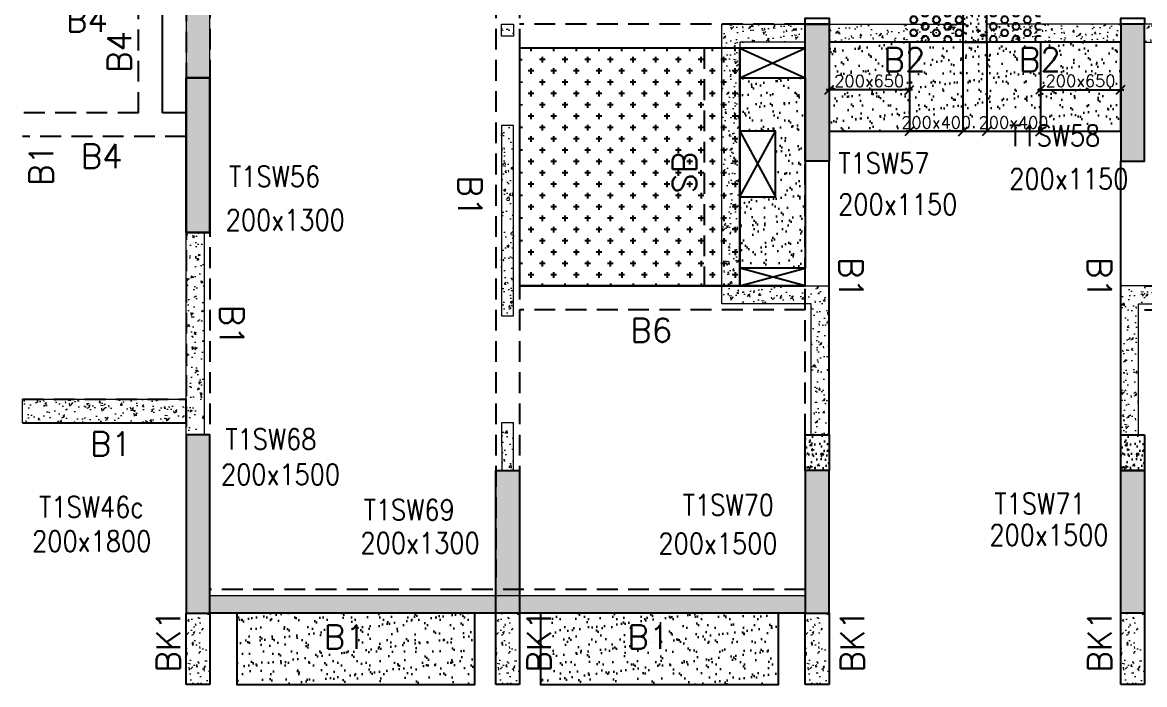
# Model space of a CAD drawing. Header units: millimetres. Extents: x 1078357 to 2594950, y -4969473 to -4636555.
# Drawn here: x 1829556 to 1838981, y -4664238 to -4658673 of the extents above; entities that cross this region are included whole.
import ezdxf

# ---------------------------------------------------------------- set-up
doc = ezdxf.new("R2010")
doc.units = ezdxf.units.MM
doc.header["$PDMODE"] = 35
for name, pattern in [('CONTINOUS', [0]), ('HIDDEN', [0.375, 0.25, -0.125]), ('New Retail block$0$CONTINOUS', [0])]:
    doc.linetypes.add(name, pattern=pattern)
doc.layers.get('0').update_dxf_attribs({"lineweight": 0})
doc.layers.get('Defpoints').update_dxf_attribs({"lineweight": 0})
for name, color, linetype, lineweight in [('A-_ANOTDIMA_D-', 6, 'Continuous', 13), ('COL. NO.', 30, 'Continuous', 25), ('COL. SIZE', 7, 'Continuous', 25), ('DIM', 9, 'Continuous', 25), ('HATCH', 8, 'Continuous', 30), ('RCC UPSTAND', 43, 'Continuous', 30), ('S-NON STR RCC WALL', 8, 'Continuous', 0)]:
    doc.layers.add(name, color=color, linetype=linetype, lineweight=lineweight)
for name, color, linetype in [('B-200x300', 212, 'HIDDEN'), ('B-200x325', 201, 'HIDDEN'), ('B-200x400', 44, 'HIDDEN'), ('B-200x650', 241, 'HIDDEN'), ('B-300xSLAB THK.', 151, 'Continuous'), ('BK1-200x650', 241, 'HIDDEN'), ('DC BEAM NO.', 7, 'Continuous'), ('DROP SLAB', 8, 'Continuous'), ('NON STR. RCC WALL', 6, 'Continuous'), ('S-COLUMN_SHEAR WALL', 1, 'Continuous'), ('S-PROJECTION', 54, 'New Retail block$0$CONTINOUS'), ('SLAB FOLD', 8, 'Continuous')]:
    doc.layers.add(name, color=color, linetype=linetype)
doc.styles.add('Roman', font='romans')
doc.styles.add('ROMANS', font='romans.shx', dxfattribs={"width": 0.85})
doc.dimstyles.new('HARESH', dxfattribs={"dimtxt": 150, "dimasz": 75, "dimexe": 0, "dimexo": 0, "dimgap": 25, "dimtad": 1, "dimdec": 0, "dimdsep": 46, "dimtxsty": 'Roman', "dimblk": 'OBLIQUE', "dimcen": 225, "dimdle": 25, "dimclrd": 2, "dimclre": 2, "dimclrt": 7, "dimadec": 8, "dimazin": 1, "dimtfac": 1, "dimtdec": 0, "dimtmove": 0, "dimatfit": 0, "dimfxl": 1, "dimlwd": -1, "dimlwe": -1, "dimarcsym": 0})
pattern_1 = [(230, (2968367.7, -9472657.65), (-182.184669, 15.9390855), [19.05, -209.55]), (175, (2968367.7, -9472657.65), (35.2434214, -191.056845), [15.24, -167.640584]), (280.4514447, (2968352.53, -9472656.32), (-146.941247, -175.117752), [16.190009, -178.0902446]), (226.1842, (2968367.7, -9472708.45), (-271.079041, 42.042328), [28.575, -314.325]), (276.6355576, (2968345.12, -9472704.94), (-237.404134, -247.426125), [24.285023, -267.135608]), (171.184151, (2968367.7, -9472708.45), (-237.404134, -247.426125), [22.859967, -251.459732]), (201, (2968342.3, -9472695.75), (-151.6143913, 102.265198), [19.05, -209.55]), (146, (2968342.3, -9472695.75), (-61.802028, -184.187966), [15.24, -167.64]), (251.451445, (2968329.67, -9472687.22), (-213.416419, -81.922769), [16.190009, -178.0899376]), (217.5, (2968367.71, -9472657.646), (-3.08860325, -84.5550389), [0, -165.608, 0, -170.18, 0, -168.275]), (187.5, (2968367.71, -9472657.65), (-66.8196625, -100.1805748), [0, -97.028, 0, -161.798, 0, -64.135]), (147.5, (2968424.35, -9472657.646), (-135.5905952, 5.728744), [0, -63.5, 0, -198.12, 0, -262.89]), (137.5, (2968449.75, -9472657.65), (-148.1291814, -25.426491), [0, -82.55, 0, -131.572, 0, -186.69])]
pattern_2 = [(50, (-4526714.12, 23254837.94), (182.184669, -15.9390855), [19.05, -209.55]), (355, (-4526714.12, 23254837.94), (-35.2434214, 191.0568452), [15.24, -167.6405842]), (100.4514447, (-4526698.94, 23254836.6), (146.9412471, 175.1177519), [16.1900088, -178.0902446]), (46.1842, (-4526714.12, 23254888.74), (271.0790409, -42.042328), [28.575, -314.325]), (96.6355576, (-4526691.53, 23254885.23), (237.404134, 247.4261246), [24.2850231, -267.1356082]), (351.1841512, (-4526714.12, 23254888.74), (237.404134, 247.4261246), [22.859967, -251.459732]), (21, (-4526688.72, 23254876.04), (151.6143913, -102.2651982), [19.05, -209.55]), (326, (-4526688.72, 23254876.04), (61.8020283, 184.1879661), [15.24, -167.64]), (71.451445, (-4526676.08, 23254867.51), (213.4164193, 81.9227689), [16.1900088, -178.0899376]), (37.5, (-4526714.12, 23254837.935), (3.08860325, 84.55503887), [0, -165.608, 0, -170.18, 0, -168.275]), (7.5, (-4526714.12, 23254837.935), (66.8196625, 100.18057482), [0, -97.028, 0, -161.798, 0, -64.135]), (327.5, (-4526770.76, 23254837.935), (135.59059517, -5.728744), [0, -63.5, 0, -198.12, 0, -262.89]), (317.5, (-4526796.16, 23254837.94), (148.1291814, 25.42649103), [0, -82.55, 0, -131.572, 0, -186.69])]
pattern_3 = [(180, (718156.575, 218286.41), (-7e-15, -54.99261315), [31.75, -63.5]), (300, (718156.575, 218286.41), (47.625, 27.4963066), [31.75, -63.5]), (240, (718124.825, 218286.41), (47.625, -27.4963066), [31.75, -63.5])]

# ---------------------------------------------------------------- blocks, each defined once
blk = doc.blocks.new('_Oblique')
at = {"color": 0, "linetype": 'ByBlock', "lineweight": -2}
blk.add_line((-0.5, -0.5), (0.5, 0.5), dxfattribs=at)
blk = doc.blocks.new('*D1436')
at = {"layer": 'Defpoints', "color": 0, "ltscale": 700, "transparency": 16777216}
for p in [(1837005.8, -4658837.8, 0), (1837455.9, -4658837.8, 0), (1837005.8, -4659587.8)]:
    blk.add_point(p, dxfattribs=at)
at = {"layer": 'DIM', "color": 2, "ltscale": 700, "transparency": 16777216}
for p, q in [((1837005.8, -4658837.8), (1837005.8, -4659587.8)), ((1837455.9, -4658837.8), (1837455.9, -4659587.8)), ((1837480.9, -4659587.8), (1836980.8, -4659587.8))]:
    blk.add_line(p, q, dxfattribs=at)
at = {"layer": 'DIM', "color": 2, "ltscale": 700, "transparency": 16777216, "xscale": 75, "yscale": 75, "zscale": 75, "rotation": 180}
blk.add_blockref('_Oblique', (1837005.8, -4659587.8), dxfattribs=at)
at = {"layer": 'DIM', "color": 2, "ltscale": 700, "transparency": 16777216, "xscale": 75, "yscale": 75, "zscale": 75}
blk.add_blockref('_Oblique', (1837455.9, -4659587.8), dxfattribs=at)
at = {"layer": 'DIM', "color": 7, "ltscale": 700, "transparency": 16777216, "insert": (1837230.8, -4659512.8), "char_height": 150, "attachment_point": 5, "style": 'Roman'}
blk.add_mtext('{\\H0.666667x;200x400}', dxfattribs=at)
blk = doc.blocks.new('*D1437')
at = {"layer": 'Defpoints', "color": 0, "ltscale": 700, "transparency": 16777216}
for p in [(1836331.1, -4658837.8, 0), (1837005.8, -4658837.8, 0), (1836331.1, -4659239.9)]:
    blk.add_point(p, dxfattribs=at)
at = {"layer": 'DIM', "color": 2, "ltscale": 700, "transparency": 16777216}
for p, q in [((1836331.1, -4658837.8), (1836331.1, -4659239.9)), ((1837005.8, -4658837.8), (1837005.8, -4659239.9)), ((1837030.8, -4659239.9), (1836306.1, -4659239.9))]:
    blk.add_line(p, q, dxfattribs=at)
at = {"layer": 'DIM', "color": 2, "ltscale": 700, "transparency": 16777216, "xscale": 75, "yscale": 75, "zscale": 75, "rotation": 180}
blk.add_blockref('_Oblique', (1836331.1, -4659239.9), dxfattribs=at)
at = {"layer": 'DIM', "color": 2, "ltscale": 700, "transparency": 16777216, "xscale": 75, "yscale": 75, "zscale": 75}
blk.add_blockref('_Oblique', (1837005.8, -4659239.9), dxfattribs=at)
at = {"layer": 'DIM', "color": 7, "ltscale": 700, "transparency": 16777216, "insert": (1836668.4, -4659164.9), "char_height": 150, "attachment_point": 5, "style": 'Roman'}
blk.add_mtext('{\\H0.666667x;200x650}', dxfattribs=at)
blk = doc.blocks.new('*D1438')
at = {"layer": 'Defpoints', "color": 0, "ltscale": 700, "transparency": 16777216}
for p in [(1837655.9, -4658837.8, 0), (1838106, -4658837.8, 0), (1838106, -4659587.8)]:
    blk.add_point(p, dxfattribs=at)
at = {"layer": 'DIM', "color": 2, "ltscale": 700, "transparency": 16777216}
for p, q in [((1837655.9, -4658837.8), (1837655.9, -4659587.8)), ((1838106, -4658837.8), (1838106, -4659587.8)), ((1837630.9, -4659587.8), (1838131, -4659587.8))]:
    blk.add_line(p, q, dxfattribs=at)
at = {"layer": 'DIM', "color": 2, "ltscale": 700, "transparency": 16777216, "xscale": 75, "yscale": 75, "zscale": 75, "rotation": 180}
blk.add_blockref('_Oblique', (1837655.9, -4659587.8), dxfattribs=at)
at = {"layer": 'DIM', "color": 2, "ltscale": 700, "transparency": 16777216, "xscale": 75, "yscale": 75, "zscale": 75}
blk.add_blockref('_Oblique', (1838106, -4659587.8), dxfattribs=at)
at = {"layer": 'DIM', "color": 7, "ltscale": 700, "transparency": 16777216, "insert": (1837881, -4659512.8), "char_height": 150, "attachment_point": 5, "style": 'Roman'}
blk.add_mtext('{\\H0.666667x;200x400}', dxfattribs=at)
blk = doc.blocks.new('*D1439')
at = {"layer": 'Defpoints', "color": 0, "ltscale": 700, "transparency": 16777216}
for p in [(1838106, -4658837.8, 0), (1838780.9, -4658837.8, 0), (1838780.9, -4659237.8)]:
    blk.add_point(p, dxfattribs=at)
at = {"layer": 'DIM', "color": 2, "ltscale": 700, "transparency": 16777216}
for p, q in [((1838106, -4658837.8), (1838106, -4659237.8)), ((1838780.9, -4658837.8), (1838780.9, -4659237.8)), ((1838081, -4659237.8), (1838805.9, -4659237.8))]:
    blk.add_line(p, q, dxfattribs=at)
at = {"layer": 'DIM', "color": 2, "ltscale": 700, "transparency": 16777216, "xscale": 75, "yscale": 75, "zscale": 75, "rotation": 180}
blk.add_blockref('_Oblique', (1838106, -4659237.8), dxfattribs=at)
at = {"layer": 'DIM', "color": 2, "ltscale": 700, "transparency": 16777216, "xscale": 75, "yscale": 75, "zscale": 75}
blk.add_blockref('_Oblique', (1838780.9, -4659237.8), dxfattribs=at)
at = {"layer": 'DIM', "color": 7, "ltscale": 700, "transparency": 16777216, "insert": (1838443.5, -4659162.8), "char_height": 150, "attachment_point": 5, "style": 'Roman'}
blk.add_mtext('{\\H0.666667x;200x650}', dxfattribs=at)
blk = doc.blocks.new('G$CD63B60BD')
at = {"layer": 'COL. NO.', "linetype": 'Continuous', "style": 'ROMANS', "width": 0.85}
for s, p in [('T1SW58', (25137.9, 3925.7, -320.4)), ('T1SW57', (23703.2, 3694.9, -320.4)), ('T1SW56', (18585.9, 3582.5, -320.4)), ('T1SW68', (18554.2, 1375.1, -320.4)), ('T1SW46c', (16990.9, 805.3, -320.4)), ('T1SW69', (19716.2, 780.8, -320.4)), ('T1SW70', (22397.1, 822.1, -320.4)), ('T1SW71', (25013.9, 832.4, -320.4))]:
    blk.add_text(s, height=175, dxfattribs=at).set_placement(p)
at = {"layer": 'COL. SIZE', "linetype": 'Continuous', "style": 'ROMANS', "width": 0.85}
for s, p in [('200x1150', (25138.5, 3562.5, -320.4)), ('200x1150', (23701.8, 3348.7, -320.4)), ('200x1300', (18557.4, 3217.6, -320.4)), ('200x1500', (18517.5, 1078.7, -320.4)), ('200x1800', (16931.8, 517.4, -320.4)), ('200x1300', (19689.6, 502, -320.4)), ('200x1500', (22191.9, 497.9, -320.4)), ('200x1500', (24971.8, 569.1, -320.4))]:
    blk.add_text(s, height=175, dxfattribs=at).set_placement(p)

msp = doc.modelspace()

# ---------------------------------------------------------------- hatches: boundary and pattern name
at = {"layer": 'DROP SLAB'}
h = msp.add_hatch(dxfattribs=at)
h.set_pattern_fill('CROSS', color=8, scale=15, angle=0.03079)
h.set_pattern_definition([(180.03079016, (-10229533.33, 46862122.13), (-95.19879988, -95.30117261), [47.625, -142.875]), (270.03079016, (-10229557.15, 46862145.93), (95.30117261, -95.19879988), [47.625, -142.875])])
h.paths.add_polyline_path([(1835581.1, -4658887.7), (1833731.1, -4658887.7), (1833731.1, -4660887.5), (1835581.1, -4660887.5)])
at = {"layer": 'HATCH'}
h = msp.add_hatch(dxfattribs=at)
h.set_pattern_fill('AR-SAND', color=8, scale=3, angle=179.97015)
h.set_pattern_definition([(37.47015413, (-3222001.53, 18707870.82), (-4.72361136, 146.8264517), [0, -115.824, 0, -129.54, 0, -123.825]), (7.4701541, (-3222001.53, 18707870.82), (134.9689868, 214.9772528), [0, -62.484, 0, -104.394, 0, -40.005]), (327.4701541, (-3222095.26, 18707870.86), (237.2979035, 0.3075449), [0, -38.1, 0, -137.16, 0, -179.07]), (317.4701541, (-3222095.26, 18707870.86), (229.1017424, 66.759465), [0, -19.05, 0, -89.916, 0, -102.87])])
h.paths.add_polyline_path([(1838781.4, -4658837.8), (1836331.4, -4658837.8), (1836331.1, -4659587.7), (1838781.1, -4659587.7)])
h = msp.add_hatch(dxfattribs=at)
h.set_pattern_fill('AR-SAND', color=8, scale=3, angle=179.97015)
h.set_pattern_definition([(37.47015413, (-3222001.62, 18707870.84), (-4.72361136, 146.8264517), [0, -115.824, 0, -129.54, 0, -123.825]), (7.4701541, (-3222001.62, 18707870.84), (134.9689868, 214.9772528), [0, -62.484, 0, -104.394, 0, -40.005]), (327.4701541, (-3222095.35, 18707870.89), (237.2979035, 0.3075449), [0, -38.1, 0, -137.16, 0, -179.07]), (317.4701541, (-3222095.35, 18707870.89), (229.1017424, 66.759465), [0, -19.05, 0, -89.916, 0, -102.87])])
h.paths.add_polyline_path([(1838781.3, -4658837.7), (1836331.3, -4658837.7), (1836331.4, -4659437.8), (1838781.3, -4659437.8)])
h = msp.add_hatch(dxfattribs=at)
h.set_pattern_fill('AR-SAND', color=8, scale=3, angle=359.97015)
h.set_pattern_definition([(37.47015413, (-4356212.72, 23615837.75), (-4.72361136, 146.8264517), [0, -115.824, 0, -129.54, 0, -123.825]), (7.4701541, (-4356212.72, 23615837.75), (134.9689868, 214.9772528), [0, -62.484, 0, -104.394, 0, -40.005]), (327.47015413, (-4356306.45, 23615837.8), (237.29790347, 0.3075449), [0, -38.1, 0, -137.16, 0, -179.07]), (317.4701541, (-4356306.45, 23615837.8), (229.1017424, 66.759465), [0, -19.05, 0, -89.916, 0, -102.87])])
h.paths.add_polyline_path([(1836130.6, -4660737.8), (1835580.6, -4660737.8), (1835580.6, -4660137.7), (1835880.5, -4660137.7), (1835880.5, -4659587.8), (1835580.6, -4659587.8), (1835580.6, -4659137.8), (1836130.5, -4659137.8)])
h = msp.add_hatch(dxfattribs=at)
h.set_pattern_fill('AR-SAND', color=8, scale=3, angle=179.97015)
h.set_pattern_definition([(37.47015413, (-3220676.62, 18707870.85), (-4.72361136, 146.8264517), [0, -115.824, 0, -129.54, 0, -123.825]), (7.4701541, (-3220676.62, 18707870.85), (134.9689868, 214.9772528), [0, -62.484, 0, -104.394, 0, -40.005]), (327.4701541, (-3220770.35, 18707870.9), (237.2979035, 0.3075449), [0, -38.1, 0, -137.16, 0, -179.07]), (317.4701541, (-3220770.35, 18707870.9), (229.1017424, 66.759465), [0, -19.05, 0, -89.916, 0, -102.87])])
h.paths.add_polyline_path([(1833356.4, -4663637.8), (1831356.4, -4663637.8), (1831356.4, -4664237.8), (1833356.4, -4664237.8)])
h = msp.add_hatch(dxfattribs=at)
h.set_pattern_fill('AR-SAND', color=8, scale=3, angle=179.97015)
h.set_pattern_definition([(37.47015413, (-3223226.62, 18707870.85), (-4.72361136, 146.8264517), [0, -115.824, 0, -129.54, 0, -123.825]), (7.4701541, (-3223226.62, 18707870.85), (134.9689868, 214.9772528), [0, -62.484, 0, -104.394, 0, -40.005]), (327.4701541, (-3223320.35, 18707870.9), (237.2979035, 0.3075449), [0, -38.1, 0, -137.16, 0, -179.07]), (317.4701541, (-3223320.35, 18707870.9), (229.1017424, 66.759465), [0, -19.05, 0, -89.916, 0, -102.87])])
h.paths.add_polyline_path([(1835906.4, -4663637.8), (1833906.4, -4663637.8), (1833906.4, -4664237.8), (1835906.4, -4664237.8)])
at = {"layer": 'RCC UPSTAND'}
h = msp.add_hatch(dxfattribs=at)
h.set_pattern_fill('AR-CONC', color=8, scale=20, angle=180)
h.set_pattern_definition([(230, (4374875.64, -7862687.78), (-143.4520365, 12.550427), [15, -165]), (175, (4374875.64, -7862687.78), (27.7502667, -150.438427), [12, -132]), (280.4514445, (4374863.69, -7862686.74), (-115.7017693, -137.887998), [12.7480384, -140.2284224]), (226.1842, (4374875.64, -7862727.78), (-213.448266, 33.103856), [22.5, -247.5]), (276.6356355, (4374857.86, -7862725.02), (-186.932389, -194.82372), [19.122068, -210.342752]), (171.184164, (4374875.64, -7862727.78), (-186.932389, -194.82372), [18, -198]), (201, (4374855.64, -7862717.78), (-119.3814104, 80.523778), [15, -165]), (146, (4374855.64, -7862717.78), (-48.6630664, -145.030009), [12, -132]), (251.4514447, (4374845.7, -7862711.07), (-168.0444753, -64.5062306), [12.748038, -140.2284224]), (217.5, (4374875.644, -7862687.78), (-2.43197106, -66.57877077), [0, -130.4, 0, -134, 0, -132.5]), (187.5, (4374875.644, -7862687.78), (-52.6139075, -78.8823424), [0, -76.4, 0, -127.4, 0, -50.5]), (147.5, (4374920.244, -7862687.78), (-106.7644872, 4.51097435), [0, -50, 0, -156, 0, -207]), (137.5, (4374940.24, -7862687.78), (-116.6372339, -20.0209965), [0, -65, 0, -103.6, 0, -147])])
h.paths.add_polyline_path([(1837456.1, -4658837.8), (1837656.1, -4658837.8), (1837656.1, -4656687.8), (1837456.1, -4656687.8)])
h = msp.add_hatch(dxfattribs=at)
h.set_pattern_fill('AR-CONC', color=8, scale=20, angle=90)
h.set_pattern_definition([(140, (-1371868.9, -7200882.26), (12.550427, 143.4520365), [15, -165]), (85, (-1371868.9, -7200882.26), (-150.438427, -27.7502667), [12, -132]), (190.4514445, (-1371867.86, -7200870.3), (-137.887998, 115.7017693), [12.7480384, -140.2284224]), (136.1842, (-1371908.9, -7200882.26), (33.103856, 213.448266), [22.5, -247.5]), (186.6356355, (-1371906.14, -7200864.47), (-194.82372, 186.932389), [19.122068, -210.342752]), (81.184164, (-1371908.9, -7200882.26), (-194.82372, 186.932389), [18, -198]), (111, (-1371898.9, -7200862.26), (80.523778, 119.3814104), [15, -165]), (56, (-1371898.9, -7200862.26), (-145.030009, 48.6630664), [12, -132]), (161.4514447, (-1371892.19, -7200852.31), (-64.5062306, 168.0444753), [12.748038, -140.2284224]), (127.5, (-1371868.903, -7200882.256), (-66.57877077, 2.43197106), [0, -130.4, 0, -134, 0, -132.5]), (97.5, (-1371868.9, -7200882.256), (-78.8823424, 52.6139075), [0, -76.4, 0, -127.4, 0, -50.5]), (57.5, (-1371868.9, -7200926.856), (4.51097435, 106.7644872), [0, -50, 0, -156, 0, -207]), (47.5, (-1371868.9, -7200946.86), (-20.0209965, 116.6372339), [0, -65, 0, -103.6, 0, -147])])
h.paths.add_polyline_path([(1836331.1, -4662137.7), (1836331.1, -4662437.7), (1836131.2, -4662437.7), (1836131.2, -4662137.7)])
h = msp.add_hatch(dxfattribs=at)
h.set_pattern_fill('AR-CONC', color=8, scale=20, angle=90)
h.set_pattern_definition([(140, (-1369218.99, -7200882.26), (12.550427, 143.4520365), [15, -165]), (85, (-1369218.99, -7200882.26), (-150.438427, -27.7502667), [12, -132]), (190.4514445, (-1369217.94, -7200870.3), (-137.887998, 115.7017693), [12.7480384, -140.2284224]), (136.1842, (-1369258.99, -7200882.26), (33.103856, 213.448266), [22.5, -247.5]), (186.6356355, (-1369256.23, -7200864.47), (-194.82372, 186.932389), [19.122068, -210.342752]), (81.184164, (-1369258.99, -7200882.26), (-194.82372, 186.932389), [18, -198]), (111, (-1369248.99, -7200862.26), (80.523778, 119.3814104), [15, -165]), (56, (-1369248.99, -7200862.26), (-145.030009, 48.6630664), [12, -132]), (161.4514447, (-1369242.28, -7200852.31), (-64.5062306, 168.0444753), [12.748038, -140.2284224]), (127.5, (-1369218.986, -7200882.255), (-66.57877077, 2.43197106), [0, -130.4, 0, -134, 0, -132.5]), (97.5, (-1369218.986, -7200882.255), (-78.8823424, 52.6139075), [0, -76.4, 0, -127.4, 0, -50.5]), (57.5, (-1369218.986, -7200926.855), (4.51097435, 106.7644872), [0, -50, 0, -156, 0, -207]), (47.5, (-1369218.99, -7200946.86), (-20.0209965, 116.6372339), [0, -65, 0, -103.6, 0, -147])])
h.paths.add_polyline_path([(1838981, -4662137.7), (1838981, -4662437.7), (1838781.1, -4662437.7), (1838781.1, -4662137.7)])
at = {"layer": 'S-COLUMN_SHEAR WALL', "lineweight": 25}
h = msp.add_hatch(color=1, dxfattribs=at)
h.dxf.hatch_style = 1
h.paths.add_polyline_path([(1836131.1, -4658687.8), (1836331.1, -4658687.8), (1836331.1, -4659837.8), (1836131.1, -4659837.8)])
at = {"layer": 'S-COLUMN_SHEAR WALL', "lineweight": 25, "extrusion": (1.00316e-06, -2.11765e-11, 1)}
h = msp.add_hatch(color=1, dxfattribs=at)
h.dxf.hatch_style = 1
h.paths.add_polyline_path([(1838981.1, -4658687.8), (1838781.1, -4658687.8), (1838781.1, -4659837.8), (1838981.1, -4659837.8)])
at = {"layer": 'S-COLUMN_SHEAR WALL', "lineweight": 25, "extrusion": (-1.00316e-06, -1.91639e-11, 1)}
h = msp.add_hatch(color=1, dxfattribs=at)
h.dxf.hatch_style = 1
h.paths.add_polyline_path([(1830931.1, -4659137.8), (1831131.1, -4659137.8), (1831131.1, -4660437.8), (1830931.1, -4660437.8)])
at = {"layer": 'S-COLUMN_SHEAR WALL', "lineweight": 25, "extrusion": (1.00316e-06, -2.11765e-11, 1)}
h = msp.add_hatch(color=1, dxfattribs=at)
h.dxf.hatch_style = 1
h.paths.add_polyline_path([(1831131.1, -4659137.8), (1830931.1, -4659137.8), (1830931.1, -4660437.8), (1831131.1, -4660437.8)])
at = {"layer": 'S-COLUMN_SHEAR WALL', "lineweight": 25}
h = msp.add_hatch(color=1, dxfattribs=at)
h.dxf.hatch_style = 1
h.paths.add_polyline_path([(1830931.1, -4663637.8), (1831131.1, -4663637.8), (1831131.1, -4662137.8), (1830931.1, -4662137.8)])
h = msp.add_hatch(color=1, dxfattribs=at)
h.dxf.hatch_style = 1
h.paths.add_polyline_path([(1833731.1, -4662437.8), (1833731.1, -4663637.8), (1833531.1, -4663637.8), (1833531.1, -4662437.8)])
h = msp.add_hatch(color=1, dxfattribs=at)
h.dxf.hatch_style = 1
h.paths.add_polyline_path([(1836331.1, -4662437.8), (1836331.1, -4663637.8), (1836131.1, -4663637.8), (1836131.1, -4662437.8)])
at = {"layer": 'S-COLUMN_SHEAR WALL', "lineweight": 25, "extrusion": (1.00316e-06, -2.11765e-11, 1)}
h = msp.add_hatch(color=1, dxfattribs=at)
h.dxf.hatch_style = 1
h.paths.add_polyline_path([(1838981.1, -4663637.8), (1838781.1, -4663637.8), (1838781.1, -4662437.8), (1838981.1, -4662437.8)])
at = {"layer": 'S-NON STR RCC WALL', "ltscale": 700}
h = msp.add_hatch(dxfattribs=at)
h.set_pattern_fill('AR-CONC', color=256)
h.set_pattern_definition(pattern_1)
h.paths.add_polyline_path([(1828056.4, -4656837.8), (1827256.4, -4656837.8), (1827256.4, -4656687.8), (1828056.4, -4656687.8)])
h.paths.add_polyline_path([(1826506.4, -4656687.8), (1826056.4, -4656687.8), (1826056.4, -4656837.8), (1826506.4, -4656837.8)])
h.paths.add_polyline_path([(1827706.3, -4657767.7), (1827856.4, -4657767.7), (1827856.4, -4656837.8), (1827706.3, -4656837.8)])
h.paths.add_polyline_path([(1826056.4, -4657917.8), (1827856.4, -4657917.8), (1827856.4, -4657767.8), (1826056.4, -4657767.8)])
h.paths.add_polyline_path([(1831131.4, -4656689.8), (1830931.4, -4656689.8), (1830931.4, -4659137.8), (1831131.4, -4659137.8)])
h.paths.add_polyline_path([(1829256.4, -4656687.8), (1829356.4, -4656687.8), (1829356.4, -4656837.8), (1829256.4, -4656837.8)])
h.paths.add_polyline_path([(1830606.4, -4656687.8), (1830931.4, -4656687.8), (1830931.4, -4656887.8), (1830606.4, -4656887.8)])
at = {"layer": 'S-NON STR RCC WALL'}
h = msp.add_hatch(dxfattribs=at)
h.set_pattern_fill('AR-CONC', color=256, angle=180)
h.set_pattern_definition([(50, (2930856.1, -9434825.9), (182.184669, -15.9390855), [19.05, -209.55]), (355, (2930856.1, -9434825.9), (-35.2434214, 191.056845), [15.24, -167.640584]), (100.4514447, (2930871.28, -9434827.23), (146.941247, 175.117752), [16.190009, -178.0902446]), (46.1842, (2930856.1, -9434775.1), (271.079041, -42.042328), [28.575, -314.325]), (96.6355576, (2930878.7, -9434778.6), (237.404134, 247.426125), [24.285023, -267.135608]), (351.184151, (2930856.1, -9434775.1), (237.404134, 247.426125), [22.859967, -251.459732]), (21, (2930881.5, -9434787.8), (151.6143913, -102.265198), [19.05, -209.55]), (326, (2930881.5, -9434787.8), (61.802028, 184.187966), [15.24, -167.64]), (71.451445, (2930894.14, -9434796.32), (213.416419, 81.922769), [16.190009, -178.0899376]), (37.5, (2930856.1, -9434825.9), (3.08860325, 84.5550389), [0, -165.608, 0, -170.18, 0, -168.275]), (7.5, (2930856.1, -9434825.9), (66.8196625, 100.1805748), [0, -97.028, 0, -161.798, 0, -64.135]), (327.5, (2930799.46, -9434825.9), (135.5905952, -5.728744), [0, -63.5, 0, -198.12, 0, -262.89]), (317.5, (2930774.06, -9434825.9), (148.1291814, 25.426491), [0, -82.55, 0, -131.572, 0, -186.69])])
h.paths.add_polyline_path([(1833581.3, -4658687.6), (1833681.3, -4658687.6), (1833681.3, -4658787.6), (1833581.3, -4658787.6)])
h = msp.add_hatch(dxfattribs=at)
h.set_pattern_fill('AR-CONC', color=256)
h.set_pattern_definition(pattern_2)
h.paths.add_polyline_path([(1835431.3, -4661037.8), (1835431.3, -4658687.8), (1836131.3, -4658687.8), (1836131.3, -4658837.8), (1835581.3, -4658837.8), (1835581.3, -4660887.8), (1836331.3, -4660887.8), (1836331.3, -4662137.7), (1836181.3, -4662137.7), (1836181.3, -4661037.8)])
h = msp.add_hatch(dxfattribs=at)
h.set_pattern_fill('AR-CONC', color=256)
h.set_pattern_definition(pattern_2)
h.paths.add_polyline_path([(1837456.3, -4658837.8), (1836331.3, -4658837.8), (1836331.3, -4658687.8), (1837456.3, -4658687.8)])
h = msp.add_hatch(dxfattribs=at)
h.set_pattern_fill('AR-CONC', color=256, angle=180)
h.set_pattern_definition(pattern_2)
h.paths.add_polyline_path([(1837656.4, -4658837.8), (1838781.4, -4658837.8), (1838781.4, -4658687.8), (1837656.4, -4658687.8)])
h = msp.add_hatch(dxfattribs=at)
h.set_pattern_fill('AR-CONC', color=256, angle=180)
h.set_pattern_definition(pattern_2)
h.paths.add_polyline_path([(1839681.4, -4661037.8), (1839681.4, -4658687.8), (1838981.4, -4658687.8), (1838981.4, -4658837.8), (1839531.4, -4658837.8), (1839531.4, -4660887.8), (1838781.4, -4660887.8), (1838781.4, -4662137.7), (1838931.4, -4662137.7), (1838931.4, -4661037.8)])
h = msp.add_hatch(dxfattribs=at)
h.set_pattern_fill('AR-CONC', color=256, angle=180)
h.set_pattern_definition([(50, (2930869.32, -9433461.23), (182.184669, -15.9390855), [19.05, -209.55]), (355, (2930869.32, -9433461.23), (-35.2434214, 191.056845), [15.24, -167.640584]), (100.4514447, (2930884.5, -9433462.56), (146.941247, 175.117752), [16.190009, -178.0902446]), (46.1842, (2930869.32, -9433410.43), (271.079041, -42.042328), [28.575, -314.325]), (96.6355576, (2930891.9, -9433413.94), (237.404134, 247.426125), [24.285023, -267.135608]), (351.184151, (2930869.32, -9433410.43), (237.404134, 247.426125), [22.859967, -251.459732]), (21, (2930894.72, -9433423.13), (151.6143913, -102.265198), [19.05, -209.55]), (326, (2930894.72, -9433423.13), (61.802028, 184.187966), [15.24, -167.64]), (71.451445, (2930907.35, -9433431.65), (213.416419, 81.922769), [16.190009, -178.0899376]), (37.5, (2930869.316, -9433461.23), (3.08860325, 84.5550389), [0, -165.608, 0, -170.18, 0, -168.275]), (7.5, (2930869.32, -9433461.23), (66.8196625, 100.1805748), [0, -97.028, 0, -161.798, 0, -64.135]), (327.5, (2930812.674, -9433461.23), (135.5905952, -5.728744), [0, -63.5, 0, -198.12, 0, -262.89]), (317.5, (2930787.27, -9433461.23), (148.1291814, 25.426491), [0, -82.55, 0, -131.572, 0, -186.69])])
h.paths.add_polyline_path([(1833581.3, -4661137.6), (1833681.3, -4661137.6), (1833681.3, -4659537.6), (1833581.3, -4659537.6)])
at = {"layer": 'S-NON STR RCC WALL', "ltscale": 700}
h = msp.add_hatch(dxfattribs=at)
h.set_pattern_fill('AR-CONC', color=256)
h.set_pattern_definition(pattern_1)
h.paths.add_polyline_path([(1830931.4, -4660437.8), (1831081.4, -4660437.8), (1831081.4, -4662137.7), (1830931.4, -4662137.7)])
at = {"layer": 'S-NON STR RCC WALL'}
h = msp.add_hatch(dxfattribs=at)
h.set_pattern_fill('AR-CONC', color=256)
h.set_pattern_definition([(50, (-6721163.55, 32621926.35), (182.184669, -15.93908554), [19.05, -209.55]), (355, (-6721163.55, 32621926.35), (-35.2434214, 191.0568452), [15.24, -167.6405842]), (100.4514447, (-6721148.37, 32621925.02), (146.9412471, 175.1177519), [16.1900088, -178.0902446]), (46.1842, (-6721163.55, 32621977.15), (271.0790409, -42.0423279), [28.575, -314.325]), (96.6355576, (-6721140.96, 32621973.64), (237.404134, 247.4261246), [24.2850231, -267.1356082]), (351.1841512, (-6721163.55, 32621977.15), (237.404134, 247.4261246), [22.859967, -251.459732]), (21, (-6721138.15, 32621964.45), (151.61439127, -102.2651982), [19.05, -209.55]), (326, (-6721138.15, 32621964.45), (61.80202835, 184.1879661), [15.24, -167.64]), (71.451445, (-6721125.52, 32621955.92), (213.4164193, 81.9227689), [16.1900088, -178.0899376]), (37.5, (-6721163.55, 32621926.345), (3.08860325, 84.55503887), [0, -165.608, 0, -170.18, 0, -168.275]), (7.5, (-6721163.55, 32621926.345), (66.8196625, 100.18057482), [0, -97.028, 0, -161.798, 0, -64.135]), (327.5, (-6721220.19, 32621926.345), (135.59059517, -5.72874399), [0, -63.5, 0, -198.12, 0, -262.89]), (317.5, (-6721245.59, 32621926.35), (148.1291814, 25.42649103), [0, -82.55, 0, -131.572, 0, -186.69])])
h.paths.add_polyline_path([(1830931.3, -4662787.7), (1830931.3, -4662787.7), (1830931.3, -4662037.7), (1829556.3, -4662037.7), (1829556.4, -4661837.8), (1830931.4, -4661837.8)])
h = msp.add_hatch(dxfattribs=at)
h.set_pattern_fill('AR-CONC', color=256, angle=180)
h.set_pattern_definition([(50, (1833644.6, -4749442.05), (182.18467, -15.93909), [19.05, -209.55]), (355, (1833644.6, -4749442.05), (-35.24342, 191.05685), [15.24, -167.6406]), (100.45144, (1833659.78, -4749443.37), (146.94125, 175.11775), [16.19, -178.09024]), (46.1842, (1833644.6, -4749391.25), (271.07904, -42.0423), [28.575, -314.325]), (96.63556, (1833667.2, -4749394.75), (237.4041, 247.4261), [24.285, -267.1356]), (351.18415, (1833644.6, -4749391.25), (237.4041, 247.4261), [22.86, -251.4597]), (21, (1833670, -4749403.95), (151.6144, -102.2652), [19.05, -209.55]), (326, (1833670, -4749403.95), (61.80203, 184.18797), [15.24, -167.64]), (71.45144, (1833682.63, -4749412.47), (213.41642, 81.92277), [16.19, -178.08994]), (37.5, (1833644.6, -4749442.045), (3.088603, 84.55504), [0, -165.608, 0, -170.18, 0, -168.275]), (7.5, (1833644.6, -4749442.045), (66.81966, 100.180575), [0, -97.028, 0, -161.798, 0, -64.135]), (327.5, (1833587.96, -4749442.045), (135.590595, -5.728744), [0, -63.5, 0, -198.12, 0, -262.89]), (317.5, (1833562.56, -4749442.05), (148.12918, 25.42649), [0, -82.55, 0, -131.572, 0, -186.69])])
h.paths.add_polyline_path([(1833581.4, -4662438), (1833681.4, -4662438), (1833681.3, -4662037.6), (1833581.3, -4662037.6)])
h = msp.add_hatch(dxfattribs=at)
h.set_pattern_fill('AR-CONC', color=256)
h.set_pattern_definition([(50, (-5623938.83, 27938857.12), (182.184669, -15.93908554), [19.05, -209.55]), (355, (-5623938.83, 27938857.12), (-35.2434214, 191.0568452), [15.24, -167.6405842]), (100.4514447, (-5623923.65, 27938855.8), (146.9412471, 175.1177519), [16.1900088, -178.0902446]), (46.1842, (-5623938.83, 27938907.92), (271.0790409, -42.042328), [28.575, -314.325]), (96.6355576, (-5623916.24, 27938904.42), (237.404134, 247.4261246), [24.2850231, -267.1356082]), (351.1841512, (-5623938.83, 27938907.92), (237.404134, 247.4261246), [22.859967, -251.459732]), (21, (-5623913.43, 27938895.22), (151.6143913, -102.2651982), [19.05, -209.55]), (326, (-5623913.43, 27938895.22), (61.8020283, 184.1879661), [15.24, -167.64]), (71.451445, (-5623900.8, 27938886.7), (213.4164193, 81.9227689), [16.1900088, -178.0899376]), (37.5, (-5623938.834, 27938857.12), (3.08860325, 84.55503887), [0, -165.608, 0, -170.18, 0, -168.275]), (7.5, (-5623938.83, 27938857.12), (66.8196625, 100.18057482), [0, -97.028, 0, -161.798, 0, -64.135]), (327.5, (-5623995.476, 27938857.12), (135.59059517, -5.72874399), [0, -63.5, 0, -198.12, 0, -262.89]), (317.5, (-5624020.88, 27938857.12), (148.1291814, 25.42649103), [0, -82.55, 0, -131.572, 0, -186.69])])
h.paths.add_polyline_path([(1836128.4, -4663637.8), (1831131.3, -4663637.8), (1831131.3, -4663487.8), (1836128.4, -4663487.8)])
h = msp.add_hatch(dxfattribs=at)
h.set_pattern_fill('AR-CONC', color=256, angle=180)
h.set_pattern_definition([(50, (-7799241.2, 37575469.54), (182.184669, -15.93908554), [19.05, -209.55]), (355, (-7799241.2, 37575469.54), (-35.2434214, 191.0568452), [15.24, -167.6405842]), (100.4514447, (-7799226.01, 37575468.22), (146.9412471, 175.1177519), [16.1900088, -178.0902446]), (46.1842, (-7799241.2, 37575520.34), (271.0790409, -42.0423279), [28.575, -314.325]), (96.6355576, (-7799218.6, 37575516.84), (237.404134, 247.4261246), [24.2850231, -267.1356082]), (351.1841512, (-7799241.2, 37575520.34), (237.404134, 247.4261246), [22.859967, -251.459732]), (21, (-7799215.8, 37575507.64), (151.61439127, -102.2651982), [19.05, -209.55]), (326, (-7799215.8, 37575507.64), (61.80202835, 184.1879661), [15.24, -167.64]), (71.451445, (-7799203.16, 37575499.12), (213.4164193, 81.9227689), [16.1900088, -178.0899376]), (37.5, (-7799241.19, 37575469.545), (3.08860325, 84.55503887), [0, -165.608, 0, -170.18, 0, -168.275]), (7.5, (-7799241.19, 37575469.545), (66.81966251, 100.18057482), [0, -97.028, 0, -161.798, 0, -64.135]), (327.5, (-7799297.835, 37575469.545), (135.59059517, -5.72874399), [0, -63.5, 0, -198.12, 0, -262.89]), (317.5, (-7799323.23, 37575469.54), (148.1291814, 25.42649103), [0, -82.55, 0, -131.572, 0, -186.69])])
h.paths.add_polyline_path([(1831131, -4663637.7), (1830931.1, -4663637.7), (1830931.1, -4664237.7), (1831131, -4664237.7), (1831131.1, -4664237.7), (1831131.1, -4663637.8)], is_closed=False)
h = msp.add_hatch(dxfattribs=at)
h.set_pattern_fill('AR-CONC', color=256, angle=180)
h.set_pattern_definition([(50, (-7796641.2, 37575469.54), (182.184669, -15.93908554), [19.05, -209.55]), (355, (-7796641.2, 37575469.54), (-35.2434214, 191.0568452), [15.24, -167.6405842]), (100.4514447, (-7796626.01, 37575468.22), (146.9412471, 175.1177519), [16.1900088, -178.0902446]), (46.1842, (-7796641.2, 37575520.34), (271.0790409, -42.0423279), [28.575, -314.325]), (96.6355576, (-7796618.6, 37575516.84), (237.404134, 247.4261246), [24.2850231, -267.1356082]), (351.1841512, (-7796641.2, 37575520.34), (237.404134, 247.4261246), [22.859967, -251.459732]), (21, (-7796615.8, 37575507.64), (151.61439127, -102.2651982), [19.05, -209.55]), (326, (-7796615.8, 37575507.64), (61.80202835, 184.1879661), [15.24, -167.64]), (71.451445, (-7796603.16, 37575499.12), (213.4164193, 81.9227689), [16.1900088, -178.0899376]), (37.5, (-7796641.19, 37575469.545), (3.08860325, 84.55503887), [0, -165.608, 0, -170.18, 0, -168.275]), (7.5, (-7796641.19, 37575469.545), (66.81966251, 100.18057482), [0, -97.028, 0, -161.798, 0, -64.135]), (327.5, (-7796697.835, 37575469.545), (135.59059517, -5.72874399), [0, -63.5, 0, -198.12, 0, -262.89]), (317.5, (-7796723.23, 37575469.54), (148.1291814, 25.42649103), [0, -82.55, 0, -131.572, 0, -186.69])])
h.paths.add_polyline_path([(1833731, -4663637.7), (1833531.1, -4663637.7), (1833531.1, -4664237.7), (1833731, -4664237.7), (1833731.1, -4664237.7), (1833731.1, -4663637.8)], is_closed=False)
h = msp.add_hatch(dxfattribs=at)
h.set_pattern_fill('AR-CONC', color=256, angle=180)
h.set_pattern_definition([(50, (-7794041.17, 37575469.54), (182.184669, -15.93908554), [19.05, -209.55]), (355, (-7794041.17, 37575469.54), (-35.2434214, 191.0568452), [15.24, -167.6405842]), (100.4514447, (-7794025.99, 37575468.22), (146.9412471, 175.1177519), [16.1900088, -178.0902446]), (46.1842, (-7794041.17, 37575520.34), (271.0790409, -42.0423279), [28.575, -314.325]), (96.6355576, (-7794018.58, 37575516.84), (237.404134, 247.4261246), [24.2850231, -267.1356082]), (351.1841512, (-7794041.17, 37575520.34), (237.404134, 247.4261246), [22.859967, -251.459732]), (21, (-7794015.77, 37575507.64), (151.61439127, -102.2651982), [19.05, -209.55]), (326, (-7794015.77, 37575507.64), (61.80202835, 184.1879661), [15.24, -167.64]), (71.451445, (-7794003.14, 37575499.12), (213.4164193, 81.9227689), [16.1900088, -178.0899376]), (37.5, (-7794041.17, 37575469.545), (3.08860325, 84.55503887), [0, -165.608, 0, -170.18, 0, -168.275]), (7.5, (-7794041.17, 37575469.545), (66.81966251, 100.18057482), [0, -97.028, 0, -161.798, 0, -64.135]), (327.5, (-7794097.814, 37575469.545), (135.59059517, -5.72874399), [0, -63.5, 0, -198.12, 0, -262.89]), (317.5, (-7794123.21, 37575469.54), (148.1291814, 25.42649103), [0, -82.55, 0, -131.572, 0, -186.69])])
h.paths.add_polyline_path([(1836331.1, -4663637.7), (1836131.1, -4663637.7), (1836131.1, -4664237.7), (1836331.1, -4664237.7), (1836331.1, -4664237.7), (1836331.1, -4663637.8)], is_closed=False)
h = msp.add_hatch(dxfattribs=at)
h.set_pattern_fill('AR-CONC', color=256, angle=180)
h.set_pattern_definition([(50, (-7791391.21, 37575469.61), (182.184669, -15.93908554), [19.05, -209.55]), (355, (-7791391.2, 37575469.6), (-35.2434214, 191.0568452), [15.24, -167.6405842]), (100.4514447, (-7791376.03, 37575468.28), (146.9412471, 175.1177519), [16.1900088, -178.0902446]), (46.1842, (-7791391.2, 37575520.4), (271.0790409, -42.0423279), [28.575, -314.325]), (96.6355576, (-7791368.62, 37575516.9), (237.404134, 247.4261246), [24.2850231, -267.1356082]), (351.1841512, (-7791391.2, 37575520.4), (237.404134, 247.4261246), [22.859967, -251.459732]), (21, (-7791365.81, 37575507.71), (151.61439127, -102.2651982), [19.05, -209.55]), (326, (-7791365.8, 37575507.7), (61.80202835, 184.1879661), [15.24, -167.64]), (71.451445, (-7791353.17, 37575499.19), (213.4164193, 81.9227689), [16.1900088, -178.0899376]), (37.5, (-7791391.21, 37575469.61), (3.08860325, 84.55503887), [0, -165.608, 0, -170.18, 0, -168.275]), (7.5, (-7791391.21, 37575469.61), (66.81966251, 100.18057482), [0, -97.028, 0, -161.798, 0, -64.135]), (327.5, (-7791447.85, 37575469.61), (135.59059517, -5.72874399), [0, -63.5, 0, -198.12, 0, -262.89]), (317.5, (-7791473.25, 37575469.61), (148.1291814, 25.42649103), [0, -82.55, 0, -131.572, 0, -186.69])])
h.paths.add_polyline_path([(1838981, -4663637.7), (1838781, -4663637.7), (1838781, -4664237.7), (1838981, -4664237.7), (1838981, -4664237.7), (1838981, -4663637.8)], is_closed=False)
at = {"layer": 'SLAB FOLD', "ltscale": 1000}
h = msp.add_hatch(dxfattribs=at)
h.set_pattern_fill('HEX', color=8, scale=10, angle=180)
h.set_pattern_definition(pattern_3)
h.paths.add_polyline_path([(1837456.3, -4656898.4), (1837006.3, -4656898.4), (1837006.3, -4658837.7), (1837456.3, -4658837.7)])
h = msp.add_hatch(dxfattribs=at)
h.set_pattern_fill('HEX', color=8, scale=10, angle=180)
h.set_pattern_definition(pattern_3)
h.paths.add_polyline_path([(1837656.7, -4656898.4), (1838106.7, -4656898.4), (1838106.7, -4658837.7), (1837656.7, -4658837.7)])

# ---------------------------------------------------------------- linework, layer by layer
at = {"layer": 'B-200x300', "linetype": 'HIDDEN', "ltscale": 700}
for p, q in [((1830531.4, -4659432.7, 0), (1830531.4, -4658487.7, 0)), ((1830531.4, -4659432.7, 0), (1829556.3, -4659432.7, 0)), ((1830931.4, -4659632.7, 0), (1829556.3, -4659632.7, 0))]:
    msp.add_line(p, q, dxfattribs=at)
at = {"layer": 'B-200x300', "linetype": 'Continuous', "ltscale": 700}
for p, q in [((1830731.4, -4659432.7, 0), (1830731.4, -4658487.7, 0)), ((1830931.4, -4659432.7, 0), (1830731.4, -4659432.7, 0))]:
    msp.add_line(p, q, dxfattribs=at)
at = {"layer": 'B-200x325', "ltscale": 700}
for p, q in [((1836130.9, -4658687.7, 0), (1833731.1, -4658687.7, 0)), ((1836131.1, -4661087.5, 0), (1833731.1, -4661087.5, 0)), ((1838981.1, -4661087.5, 0), (1841381.1, -4661087.5, 0))]:
    msp.add_line(p, q, dxfattribs=at)
at = {"layer": 'B-200x325', "linetype": 'Continuous', "ltscale": 700}
for p, q in [((1836130.9, -4658887.7, 0), (1833731.1, -4658887.7, 0)), ((1836131.1, -4660887.5, 0), (1833731.1, -4660887.5, 0)), ((1838981.1, -4660887.5, 0), (1841381.1, -4660887.5, 0))]:
    msp.add_line(p, q, dxfattribs=at)
at = {"layer": 'B-200x400', "linetype": 'Continuous', "ltscale": 500}
for p, q in [((1837455.9, -4658837.8, 0), (1837005.8, -4658837.8, 0)), ((1838106.1, -4658837.8, 0), (1837656, -4658837.8, 0))]:
    msp.add_line(p, q, dxfattribs=at)
at = {"layer": 'B-200x650', "linetype": 'HIDDEN', "ltscale": 700}
for p, q in [((1831131.4, -4656887.8, 0), (1831131.4, -4662137.7, 0)), ((1833531.3, -4656887.8, 0), (1833531.3, -4663337.7, 0)), ((1833731.3, -4656887.8, 0), (1833731.3, -4663337.7, 0)), ((1830931.4, -4658487.7, 0), (1830931.4, -4662137.7, 0)), ((1836131.4, -4662137.7, 0), (1836131.4, -4659837.7, 0)), ((1829556.3, -4661837.7, 0), (1830931.3, -4661837.7, 0)), ((1836131.3, -4663437.7, 0), (1831131.3, -4663437.7, 0))]:
    msp.add_line(p, q, dxfattribs=at)
at = {"layer": 'B-200x650', "linetype": 'Continuous', "ltscale": 700}
msp.add_line((1838781.3, -4658837.7, 0), (1836331.3, -4658837.7, 0), dxfattribs=at)
at = {"layer": 'B-200x650', "linetype": 'CONTINOUS', "ltscale": 700}
for p, q in [((1838781.2, -4658837.6, 0), (1838106.1, -4658837.8, 0)), ((1836331.4, -4662137.7, 0), (1836331.4, -4659837.7, 0)), ((1838781.4, -4662137.7, 0), (1838781.4, -4659837.7, 0)), ((1830931.4, -4662037.7, 0), (1830931.4, -4661837.7, 0)), ((1829556.3, -4662037.7, 0), (1830931.3, -4662037.7, 0)), ((1830931.1, -4664237.8, 0), (1830931.1, -4663637.8, 0)), ((1831131.1, -4663637.8, 0), (1831131.1, -4664237.8, 0)), ((1836131.3, -4663637.7, 0), (1831131.3, -4663637.7, 0)), ((1833531.1, -4664237.8, 0), (1833531.1, -4663637.8, 0)), ((1833731.1, -4663637.8, 0), (1833731.1, -4664237.8, 0)), ((1836131.1, -4664237.8, 0), (1836131.1, -4663637.8, 0)), ((1836331.1, -4663637.8, 0), (1836331.1, -4664237.8, 0)), ((1838781.1, -4664237.7, 0), (1838781.1, -4663637.7, 0)), ((1838981.1, -4663637.7, 0), (1838981.1, -4664237.7, 0)), ((1831131.1, -4664237.8, 0), (1830931.1, -4664237.8, 0)), ((1833731.1, -4664237.8, 0), (1833531.1, -4664237.8, 0)), ((1836331.1, -4664237.8, 0), (1836131.1, -4664237.8, 0)), ((1838981.1, -4664237.7, 0), (1838781.1, -4664237.7, 0))]:
    msp.add_line(p, q, dxfattribs=at)
at = {"layer": 'B-300xSLAB THK.', "linetype": 'HIDDEN', "ltscale": 700}
msp.add_line((1835281.1, -4658887.7, 0), (1835281.1, -4660887.5, 0), dxfattribs=at)
at = {"layer": 'B-300xSLAB THK.', "linetype": 'ByBlock', "ltscale": 700}
msp.add_line((1835581.1, -4658887.7, 0), (1835581.1, -4660887.5, 0), dxfattribs=at)
at = {"layer": 'BK1-200x650', "linetype": 'Continuous', "ltscale": 700, "elevation": 0}
for points in [[(1836331.4, -4658687.8), (1836131.3, -4658687.8), (1836131.3, -4658637.6), (1836331.4, -4658637.6)], [(1838981.4, -4658687.8), (1838781.4, -4658687.8), (1838781.4, -4658637.6), (1838981.4, -4658637.6)]]:
    msp.add_lwpolyline(points, close=True, dxfattribs=at)
at = {"layer": 'DROP SLAB', "color": 3, "linetype": 'CONTINOUS', "ltscale": 500}
for p, q in [((1835581.3, -4659137.7, 0), (1836131.1, -4658887.7, 0)), ((1835581.3, -4658887.7, 0), (1836131.3, -4659137.7, 0)), ((1835581.1, -4660137.8, 0), (1835881.2, -4659587.8, 0)), ((1835581.1, -4659587.8, 0), (1835881.2, -4660137.8, 0)), ((1836130.8, -4660887.7, 0), (1835580.8, -4660737.7, 0)), ((1835581.7, -4660887.5, 0), (1836130.8, -4660737.7, 0))]:
    msp.add_line(p, q, dxfattribs=at)
at = {"layer": 'DROP SLAB', "color": 3, "linetype": 'CONTINOUS', "ltscale": 500, "elevation": 0}
for points in [[(1835581.1, -4658887.7), (1833731.1, -4658887.7), (1833731.1, -4660887.5), (1835581.1, -4660887.5)], [(1835581.3, -4659137.7), (1836131.1, -4659137.7), (1836131.1, -4658887.7), (1835581.3, -4658887.7)], [(1835581.2, -4660137.8), (1835881.2, -4660137.8), (1835881.2, -4659587.8), (1835581.2, -4659587.8)], [(1835580.8, -4660887.5), (1836130.8, -4660887.5), (1836130.8, -4660737.7), (1835580.8, -4660737.7)]]:
    msp.add_lwpolyline(points, close=True, dxfattribs=at)
at = {"layer": 'NON STR. RCC WALL', "elevation": 0}
for points in [[(1837456.1, -4658837.8), (1837656.1, -4658837.8), (1837656.1, -4656687.8), (1837456.1, -4656687.8)], [(1836331.1, -4662137.7), (1836331.1, -4662437.7), (1836131.2, -4662437.7), (1836131.2, -4662137.7)], [(1838981, -4662137.7), (1838981, -4662437.7), (1838781.1, -4662437.7), (1838781.1, -4662137.7)]]:
    msp.add_lwpolyline(points, close=True, dxfattribs=at)
at = {"layer": 'S-COLUMN_SHEAR WALL', "color": 1, "lineweight": 25, "elevation": 0}
for points in [[(1836131.1, -4658687.8), (1836331.1, -4658687.8), (1836331.1, -4659837.8), (1836131.1, -4659837.8)], [(1830931.1, -4663637.8), (1831131.1, -4663637.8), (1831131.1, -4662137.8), (1830931.1, -4662137.8)], [(1833531.1, -4662437.8), (1833731.1, -4662437.8), (1833731.1, -4663637.8), (1833531.1, -4663637.8)], [(1836131.1, -4663637.8), (1836331.1, -4663637.8), (1836331.1, -4662437.7), (1836131.1, -4662437.7)]]:
    msp.add_lwpolyline(points, close=True, dxfattribs=at)
at = {"layer": 'S-COLUMN_SHEAR WALL', "color": 1, "lineweight": 25, "extrusion": (1.00316e-06, -2.11765e-11, 1), "elevation": 1.8}
for points in [[(1838981.1, -4658687.8), (1838781.1, -4658687.8), (1838781.1, -4659837.8), (1838981.1, -4659837.8)], [(1831131.1, -4659137.8), (1830931.1, -4659137.8), (1830931.1, -4660437.8), (1831131.1, -4660437.8)], [(1838981.1, -4663637.8), (1838781.1, -4663637.8), (1838781.1, -4662437.8), (1838981.1, -4662437.8)]]:
    msp.add_lwpolyline(points, close=True, dxfattribs=at)
at = {"layer": 'S-COLUMN_SHEAR WALL', "color": 1, "lineweight": 25, "extrusion": (-1.00316e-06, -1.91639e-11, 1), "elevation": -1.8}
msp.add_lwpolyline([(1830931.1, -4659137.8), (1831131.1, -4659137.8), (1831131.1, -4660437.8), (1830931.1, -4660437.8)], close=True, dxfattribs=at)
at = {"layer": 'S-NON STR RCC WALL', "elevation": 0}
for points in [[(1831131.4, -4656689.8), (1830931.4, -4656689.8), (1830931.4, -4659137.8), (1831131.4, -4659137.8)], [(1835431.3, -4661037.8), (1835431.3, -4658687.8), (1836131.3, -4658687.8), (1836131.3, -4658837.8), (1835581.3, -4658837.8), (1835581.3, -4660887.8), (1836331.3, -4660887.8), (1836331.3, -4662137.7), (1836181.3, -4662137.7), (1836181.3, -4661037.8)], [(1837456.3, -4658837.8), (1836331.3, -4658837.8), (1836331.3, -4658687.8), (1837456.3, -4658687.8)], [(1837656.4, -4658837.8), (1838781.4, -4658837.8), (1838781.4, -4658687.8), (1837656.4, -4658687.8)], [(1839681.4, -4661037.8), (1839681.4, -4658687.8), (1838981.4, -4658687.8), (1838981.4, -4658837.8), (1839531.4, -4658837.8), (1839531.4, -4660887.8), (1838781.4, -4660887.8), (1838781.4, -4662137.7), (1838931.4, -4662137.7), (1838931.4, -4661037.8)], [(1830931.4, -4660437.8), (1831081.4, -4660437.8), (1831081.4, -4662137.7), (1830931.4, -4662137.7)], [(1830931.3, -4662037.7), (1830931.3, -4662037.7), (1830931.3, -4662037.7), (1829556.3, -4662037.7), (1829556.3, -4661837.8), (1830931.3, -4661837.8)], [(1833581.4, -4662438), (1833681.4, -4662438), (1833681.3, -4662037.6), (1833581.3, -4662037.6)], [(1836128.4, -4663637.8), (1831131.3, -4663637.8), (1831131.3, -4663487.8), (1836128.4, -4663487.8)]]:
    msp.add_lwpolyline(points, close=True, dxfattribs=at)
at = {"layer": 'S-NON STR RCC WALL', "ltscale": 700, "elevation": 0}
for points in [[(1833581.3, -4658687.6), (1833681.3, -4658687.6), (1833681.3, -4658787.6), (1833581.3, -4658787.6)], [(1833581.3, -4661137.6), (1833681.3, -4661137.6), (1833681.3, -4659537.6), (1833581.3, -4659537.6)]]:
    msp.add_lwpolyline(points, close=True, dxfattribs=at)
at = {"layer": 'S-PROJECTION', "elevation": 0}
for points in [[(1838781.4, -4658837.8), (1836331.4, -4658837.8), (1836331.1, -4659587.7), (1838781.1, -4659587.7)], [(1833356.4, -4663637.8), (1831356.4, -4663637.8), (1831356.4, -4664237.8), (1833356.4, -4664237.8)], [(1835906.4, -4663637.8), (1833906.4, -4663637.8), (1833906.4, -4664237.8), (1835906.4, -4664237.8)]]:
    msp.add_lwpolyline(points, close=True, dxfattribs=at)
at = {"layer": 'SLAB FOLD', "color": 8, "ltscale": 1000, "elevation": 0}
msp.add_lwpolyline([(1836130.6, -4660737.8), (1835580.6, -4660737.8), (1835580.6, -4660137.7), (1835880.5, -4660137.7), (1835880.5, -4659587.8), (1835580.6, -4659587.8), (1835580.6, -4659137.8), (1836130.5, -4659137.8), (1836130.6, -4660737.8)], dxfattribs=at)

# ---------------------------------------------------------------- block references
at = {"layer": 'A-_ANOTDIMA_D-', "color": 2, "ltscale": 700}
msp.add_blockref('G$CD63B60BD', (1812706.1, -4663637.8, 0), dxfattribs=at)

# ---------------------------------------------------------------- texts
at = {"layer": 'B-200x300', "linetype": 'HIDDEN', "ltscale": 500, "style": 'ROMANS'}
for rotation, p in [(359.99906, (1829922.7, -4658751.3, -2.7)), (89.99906, (1830470.4, -4659096.7, -2.7)), (359.99906, (1830046.5, -4659896.3, -2.7))]:
    msp.add_text('B4', height=200, rotation=rotation, dxfattribs=at).set_placement(p)
at = {"layer": 'B-200x325', "linetype": 'Continuous', "ltscale": 700, "style": 'ROMANS'}
msp.add_text('B6', height=200, rotation=359.99945, dxfattribs=at).set_placement((1834661.6, -4661359.6, -2.7))
at = {"layer": 'B-200x650', "linetype": 'Continuous', "ltscale": 700, "style": 'ROMANS'}
msp.add_text('B1', height=200, rotation=89.99906, dxfattribs=at).set_placement((1829813.9, -4660047.2, -2.7))
at = {"layer": 'B-200x650', "linetype": 'HIDDEN', "ltscale": 500, "style": 'ROMANS'}
for rotation, p in [(269.99906, (1833215.7, -4659959, -2.7)), (269.99906, (1836415.2, -4660644, -2.7)), (269.99906, (1838502.4, -4660644, -2.7)), (269.99906, (1831215.2, -4661044.6, -2.7)), (0.00094, (1830123.2, -4662314.6, -2.7)), (0.00094, (1832087.7, -4663938.1, -2.7)), (0.00094, (1834638.7, -4663938.1, -2.7))]:
    msp.add_text('B1', height=200, rotation=rotation, dxfattribs=at).set_placement(p)
at = {"layer": 'B-200x650', "linetype": 'CONTINOUS', "ltscale": 700, "style": 'ROMANS'}
for p in [(1830881.7, -4664137.4, 50), (1833994.9, -4664137.4, 50), (1836626.7, -4664137.4, 50), (1838704, -4664137.4, 50)]:
    msp.add_text('BK1', height=200, rotation=90, dxfattribs=at).set_placement(p)
at = {"layer": 'B-300xSLAB THK.', "linetype": 'Continuous', "ltscale": 700, "style": 'ROMANS'}
msp.add_text('SB', height=200, rotation=90.00094, dxfattribs=at).set_placement((1835217, -4660112, -2.7))
at = {"layer": 'DC BEAM NO.', "linetype": 'Continuous', "ltscale": 500, "style": 'ROMANS'}
for p in [(1836789.2, -4659084.9, -2.7), (1837925.9, -4659084.9, -2.7)]:
    msp.add_text('B2', height=200, dxfattribs=at).set_placement(p)

# ---------------------------------------------------------------- dimensions: what is measured, and where the dimension line sits
at = {"layer": 'DIM', "ltscale": 700}
for base, p1, p2, picture, middle in [((1836331.1, -4659239.9, 0), (1837005.8, -4658837.8, 0), (1836331.1, -4658837.8, 0), '*D1437', (1836668.4, -4659164.9, 0)), ((1838780.9, -4659237.8, 0), (1838106, -4658837.8, 0), (1838780.9, -4658837.8, 0), '*D1439', (1838443.5, -4659162.8, 0))]:
    dim = msp.add_linear_dim(base=base, p1=p1, p2=p2, text='{\\H0.666667x;200x650}', dimstyle='HARESH', override={"dimtxsty": 'Roman', "dimtmove": 1}, dxfattribs=at)
    dim.commit()
    dim.dimension.update_dxf_attribs({"geometry": picture, "text_midpoint": middle})
for base, p1, p2, picture, middle in [((1837005.8, -4659587.8, 0), (1837455.9, -4658837.8, 0), (1837005.8, -4658837.8, 0), '*D1436', (1837230.8, -4659587.8, 0)), ((1838106, -4659587.8, 0), (1837655.9, -4658837.8, 0), (1838106, -4658837.8, 0), '*D1438', (1837881, -4659587.8, 0))]:
    dim = msp.add_linear_dim(base=base, p1=p1, p2=p2, text='{\\H0.666667x;200x400}', dimstyle='HARESH', override={"dimtxsty": 'Roman'}, dxfattribs=at)
    dim.commit()
    dim.dimension.update_dxf_attribs({"geometry": picture, "text_midpoint": middle, "dimtype": 160})

doc.saveas('drawing.dxf')
